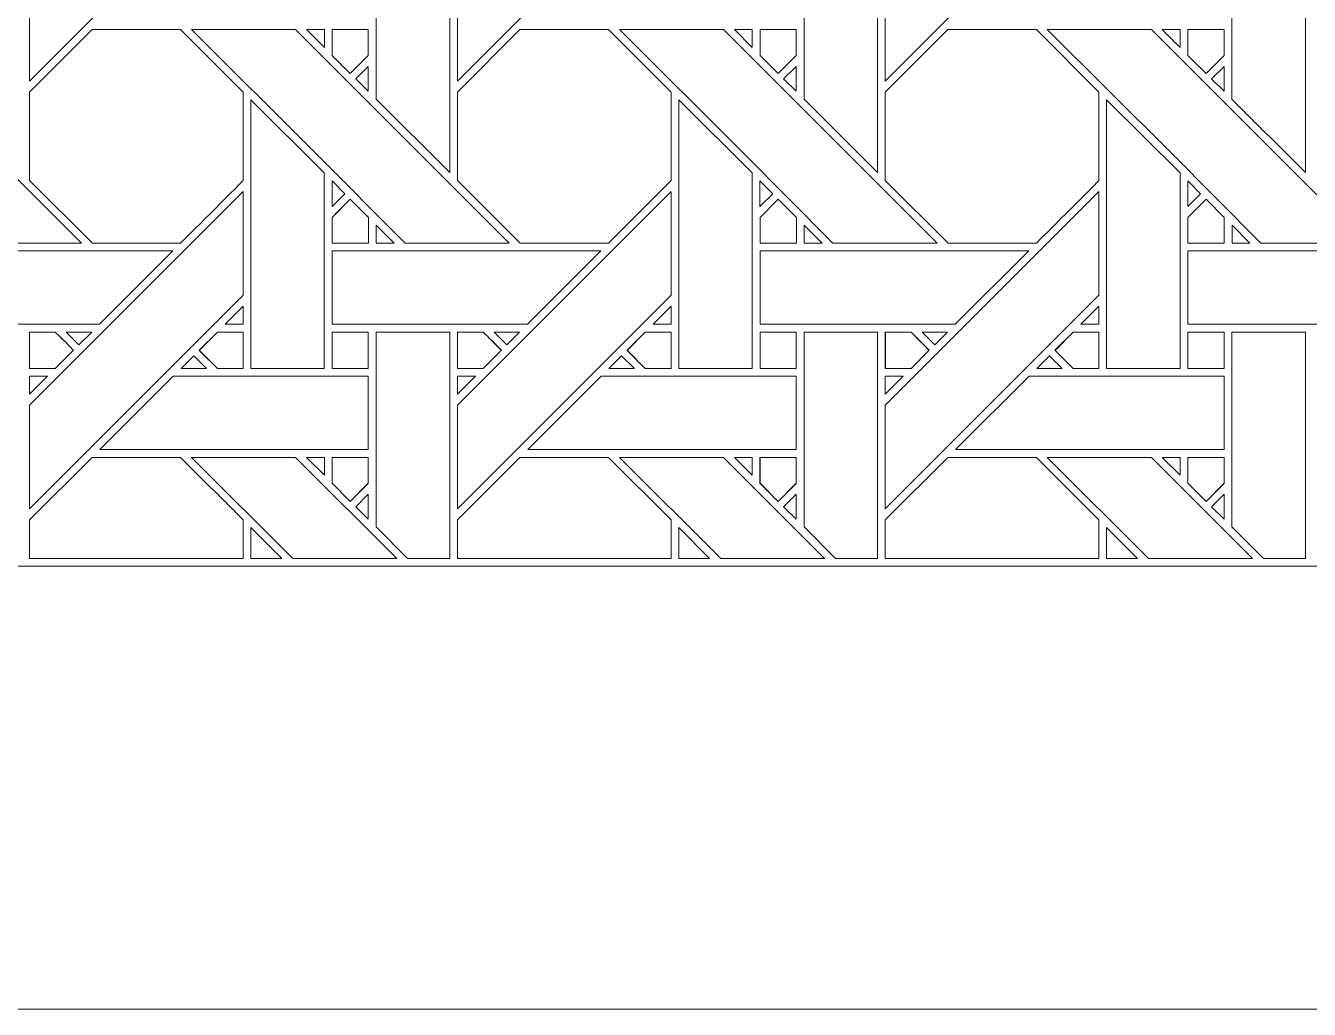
# Model space of a CAD drawing. Header units: inches. Extents: x 2.4 to 22.4, y -0.9 to 19.1.
# Drawn here: x 14.509 to 17.355, y -0.905 to 1.276 of the extents above; entities that cross this region are included whole.
import ezdxf

# ---------------------------------------------------------------- set-up
doc = ezdxf.new("R2010")
doc.units = ezdxf.units.IN
doc.header["$MEASUREMENT"] = 0
doc.layers.add('Design', color=7, linetype='Continuous', lineweight=0)

msp = doc.modelspace()

# ---------------------------------------------------------------- linework, layer by layer
at = {"layer": 'Design'}
for points, knots in [([(2.3829, 19.0948), (2.3829, 19.0948), (2.3829, -0.9052), (2.3829, -0.9052), (2.3829, -0.9052), (22.3829, -0.9052), (22.3829, -0.9052), (22.3829, -0.9052), (22.3829, 19.0948), (22.3829, 19.0948), (22.3829, 19.0948), (2.3829, 19.0948), (2.3829, 19.0948)], [0, 0, 0, 0, 1, 1, 1, 2, 2, 2, 3, 3, 3, 4, 4, 4, 4]), ([(3.3653, 18.1123), (3.3653, 18.1123), (3.3653, 0.0772), (3.3653, 0.0772), (3.3653, 0.0772), (21.4004, 0.0772), (21.4004, 0.0772), (21.4004, 0.0772), (21.4004, 18.1123), (21.4004, 18.1123), (21.4004, 18.1123), (3.3653, 18.1123), (3.3653, 18.1123)], [0, 0, 0, 0, 1, 1, 1, 2, 2, 2, 3, 3, 3, 4, 4, 4, 4]), ([(14.5179, 1.3833), (14.5179, 1.3833), (14.9915, 1.8569), (14.9915, 1.8569), (14.9915, 1.8569), (14.9915, 1.6268), (14.9915, 1.6268), (14.9915, 1.6268), (14.5179, 1.1532), (14.5179, 1.1532), (14.5179, 1.1532), (14.5179, 1.3833), (14.5179, 1.3833)], [0, 0, 0, 0, 1, 1, 1, 2, 2, 2, 3, 3, 3, 4, 4, 4, 4]), ([(15.4666, 1.3833), (15.4666, 1.3833), (15.9403, 1.8569), (15.9403, 1.8569), (15.9403, 1.8569), (15.9403, 1.6268), (15.9403, 1.6268), (15.9403, 1.6268), (15.4666, 1.1532), (15.4666, 1.1532), (15.4666, 1.1532), (15.4666, 1.3833), (15.4666, 1.3833)], [0, 0, 0, 0, 1, 1, 1, 2, 2, 2, 3, 3, 3, 4, 4, 4, 4]), ([(16.4153, 1.3833), (16.4153, 1.3833), (16.889, 1.8569), (16.889, 1.8569), (16.889, 1.8569), (16.889, 1.6268), (16.889, 1.6268), (16.889, 1.6268), (16.4153, 1.1532), (16.4153, 1.1532), (16.4153, 1.1532), (16.4153, 1.3833), (16.4153, 1.3833)], [0, 0, 0, 0, 1, 1, 1, 2, 2, 2, 3, 3, 3, 4, 4, 4, 4]), ([(15.4494, 1.5454), (15.4494, 1.5454), (15.4494, 0.9503), (15.4494, 0.9503), (15.4494, 0.9503), (15.2865, 1.1132), (15.2865, 1.1132), (15.2865, 1.1132), (15.2865, 1.5454), (15.2865, 1.5454), (15.2865, 1.5454), (15.4494, 1.5454), (15.4494, 1.5454)], [0, 0, 0, 0, 1, 1, 1, 2, 2, 2, 3, 3, 3, 4, 4, 4, 4]), ([(16.3982, 1.5454), (16.3982, 1.5454), (16.3982, 0.9503), (16.3982, 0.9503), (16.3982, 0.9503), (16.2352, 1.1132), (16.2352, 1.1132), (16.2352, 1.1132), (16.2352, 1.5454), (16.2352, 1.5454), (16.2352, 1.5454), (16.3982, 1.5454), (16.3982, 1.5454)], [0, 0, 0, 0, 1, 1, 1, 2, 2, 2, 3, 3, 3, 4, 4, 4, 4]), ([(17.3469, 1.5454), (17.3469, 1.5454), (17.3469, 0.9503), (17.3469, 0.9503), (17.3469, 0.9503), (17.184, 1.1132), (17.184, 1.1132), (17.184, 1.1132), (17.184, 1.5454), (17.184, 1.5454), (17.184, 1.5454), (17.3469, 1.5454), (17.3469, 1.5454)], [0, 0, 0, 0, 1, 1, 1, 2, 2, 2, 3, 3, 3, 4, 4, 4, 4]), ([(14.2027, 0.9938), (14.2027, 0.9938), (13.9283, 1.2675), (13.9283, 1.2675), (13.9283, 1.2675), (14.1592, 1.2675), (14.1592, 1.2675), (14.1592, 1.2675), (14.6329, 0.7939), (14.6329, 0.7939), (14.6329, 0.7939), (14.4018, 0.7939), (14.4018, 0.7939), (14.4018, 0.7939), (14.2027, 0.9938), (14.2027, 0.9938)], [0, 0, 0, 0, 1, 1, 1, 2, 2, 2, 3, 3, 3, 4, 4, 4, 5, 5, 5, 5]), ([(14.5179, 0.9331), (14.5179, 0.9331), (14.5179, 1.1287), (14.5179, 1.1287), (14.5179, 1.1287), (14.6566, 1.2674), (14.6566, 1.2674), (14.6566, 1.2674), (14.8528, 1.2674), (14.8528, 1.2674), (14.8528, 1.2674), (14.9915, 1.1287), (14.9915, 1.1287), (14.9915, 1.1287), (14.9915, 0.9325), (14.9915, 0.9325), (14.9737, 0.9146), (14.8618, 0.8028), (14.8528, 0.7938), (14.8528, 0.7938), (14.6571, 0.7938), (14.6571, 0.7938), (14.6571, 0.7938), (14.5179, 0.9331), (14.5179, 0.9331)], [0, 0, 0, 0, 1, 1, 1, 2, 2, 2, 3, 3, 3, 4, 4, 4, 5, 5, 5, 6, 6, 6, 7, 7, 7, 8, 8, 8, 8]), ([(14.5179, 0.9331), (14.5179, 0.9331), (14.5179, 1.1287), (14.5179, 1.1287), (14.5179, 1.1287), (14.6566, 1.2674), (14.6566, 1.2674), (14.6566, 1.2674), (14.8528, 1.2674), (14.8528, 1.2674), (14.8528, 1.2674), (14.9915, 1.1287), (14.9915, 1.1287), (14.9915, 1.1287), (14.9915, 0.9325), (14.9915, 0.9325), (14.9737, 0.9145), (14.8617, 0.8028), (14.8528, 0.7938), (14.8528, 0.7938), (14.6571, 0.7938), (14.6571, 0.7938), (14.6571, 0.7938), (14.5179, 0.9331), (14.5179, 0.9331)], [0, 0, 0, 0, 1, 1, 1, 2, 2, 2, 3, 3, 3, 4, 4, 4, 5, 5, 5, 6, 6, 6, 7, 7, 7, 8, 8, 8, 8]), ([(15.1514, 0.9938), (15.1514, 0.9938), (14.877, 1.2675), (14.877, 1.2675), (14.877, 1.2675), (15.1079, 1.2675), (15.1079, 1.2675), (15.1079, 1.2675), (15.5816, 0.7939), (15.5816, 0.7939), (15.5816, 0.7939), (15.3506, 0.7939), (15.3506, 0.7939), (15.3506, 0.7939), (15.1514, 0.9938), (15.1514, 0.9938)], [0, 0, 0, 0, 1, 1, 1, 2, 2, 2, 3, 3, 3, 4, 4, 4, 5, 5, 5, 5]), ([(15.1715, 1.2675), (15.1715, 1.2675), (15.1715, 1.2277), (15.1715, 1.2277), (15.1715, 1.2277), (15.1321, 1.2675), (15.1321, 1.2675), (15.1321, 1.2675), (15.1715, 1.2675), (15.1715, 1.2675)], [0, 0, 0, 0, 1, 1, 1, 2, 2, 2, 3, 3, 3, 3]), ([(15.269, 1.2675), (15.269, 1.2675), (15.269, 1.2099), (15.269, 1.2099), (15.269, 1.2099), (15.2291, 1.1699), (15.2291, 1.1699), (15.2291, 1.1699), (15.1887, 1.2102), (15.1887, 1.2102), (15.1887, 1.2102), (15.1887, 1.2675), (15.1887, 1.2675), (15.1887, 1.2675), (15.269, 1.2675), (15.269, 1.2675)], [0, 0, 0, 0, 1, 1, 1, 2, 2, 2, 3, 3, 3, 4, 4, 4, 5, 5, 5, 5]), ([(15.2291, 1.1699), (15.2291, 1.1699), (15.1887, 1.2102), (15.1887, 1.2102), (15.1887, 1.2102), (15.1887, 1.2675), (15.1887, 1.2675), (15.1887, 1.2675), (15.269, 1.2675), (15.269, 1.2675), (15.269, 1.2675), (15.269, 1.2099), (15.269, 1.2099), (15.269, 1.2099), (15.2291, 1.1699), (15.2291, 1.1699)], [0, 0, 0, 0, 1, 1, 1, 2, 2, 2, 3, 3, 3, 4, 4, 4, 5, 5, 5, 5]), ([(15.4666, 0.9331), (15.4666, 0.9331), (15.4666, 1.1287), (15.4666, 1.1287), (15.4666, 1.1287), (15.6053, 1.2674), (15.6053, 1.2674), (15.6053, 1.2674), (15.8015, 1.2674), (15.8015, 1.2674), (15.8015, 1.2674), (15.9403, 1.1287), (15.9403, 1.1287), (15.9403, 1.1287), (15.9403, 0.9325), (15.9403, 0.9325), (15.9225, 0.9146), (15.8105, 0.8028), (15.8016, 0.7938), (15.8016, 0.7938), (15.6058, 0.7938), (15.6058, 0.7938), (15.6058, 0.7938), (15.4666, 0.9331), (15.4666, 0.9331)], [0, 0, 0, 0, 1, 1, 1, 2, 2, 2, 3, 3, 3, 4, 4, 4, 5, 5, 5, 6, 6, 6, 7, 7, 7, 8, 8, 8, 8]), ([(15.4666, 0.9331), (15.4666, 0.9331), (15.4666, 1.1287), (15.4666, 1.1287), (15.4666, 1.1287), (15.6053, 1.2674), (15.6053, 1.2674), (15.6053, 1.2674), (15.8015, 1.2674), (15.8015, 1.2674), (15.8015, 1.2674), (15.9403, 1.1287), (15.9403, 1.1287), (15.9403, 1.1287), (15.9403, 0.9325), (15.9403, 0.9325), (15.9221, 0.9142), (15.8102, 0.8025), (15.8016, 0.7938), (15.8016, 0.7938), (15.6058, 0.7938), (15.6058, 0.7938), (15.6058, 0.7938), (15.4666, 0.9331), (15.4666, 0.9331)], [0, 0, 0, 0, 1, 1, 1, 2, 2, 2, 3, 3, 3, 4, 4, 4, 5, 5, 5, 6, 6, 6, 7, 7, 7, 8, 8, 8, 8]), ([(16.1001, 0.9938), (16.1001, 0.9938), (15.8258, 1.2675), (15.8258, 1.2675), (15.8258, 1.2675), (16.0567, 1.2675), (16.0567, 1.2675), (16.0567, 1.2675), (16.5303, 0.7939), (16.5303, 0.7939), (16.5303, 0.7939), (16.2993, 0.7939), (16.2993, 0.7939), (16.2993, 0.7939), (16.1001, 0.9938), (16.1001, 0.9938)], [0, 0, 0, 0, 1, 1, 1, 2, 2, 2, 3, 3, 3, 4, 4, 4, 5, 5, 5, 5]), ([(16.1202, 1.2675), (16.1202, 1.2675), (16.1202, 1.2277), (16.1202, 1.2277), (16.1202, 1.2277), (16.0808, 1.2675), (16.0808, 1.2675), (16.0808, 1.2675), (16.1202, 1.2675), (16.1202, 1.2675)], [0, 0, 0, 0, 1, 1, 1, 2, 2, 2, 3, 3, 3, 3]), ([(16.2177, 1.2675), (16.2177, 1.2675), (16.2177, 1.2099), (16.2177, 1.2099), (16.2177, 1.2099), (16.1778, 1.1699), (16.1778, 1.1699), (16.1778, 1.1699), (16.1375, 1.2102), (16.1375, 1.2102), (16.1375, 1.2102), (16.1375, 1.2675), (16.1375, 1.2675), (16.1375, 1.2675), (16.2177, 1.2675), (16.2177, 1.2675)], [0, 0, 0, 0, 1, 1, 1, 2, 2, 2, 3, 3, 3, 4, 4, 4, 5, 5, 5, 5]), ([(16.1778, 1.1699), (16.1778, 1.1699), (16.1375, 1.2102), (16.1375, 1.2102), (16.1375, 1.2102), (16.1375, 1.2675), (16.1375, 1.2675), (16.1375, 1.2675), (16.2177, 1.2675), (16.2177, 1.2675), (16.2177, 1.2675), (16.2177, 1.2099), (16.2177, 1.2099), (16.2177, 1.2099), (16.1778, 1.1699), (16.1778, 1.1699)], [0, 0, 0, 0, 1, 1, 1, 2, 2, 2, 3, 3, 3, 4, 4, 4, 5, 5, 5, 5]), ([(16.4153, 0.9331), (16.4153, 0.9331), (16.4153, 1.1287), (16.4153, 1.1287), (16.4153, 1.1287), (16.554, 1.2674), (16.554, 1.2674), (16.554, 1.2674), (16.7502, 1.2674), (16.7502, 1.2674), (16.7502, 1.2674), (16.889, 1.1288), (16.889, 1.1288), (16.889, 1.1288), (16.889, 0.9325), (16.889, 0.9325), (16.8712, 0.9146), (16.7593, 0.8028), (16.7503, 0.7938), (16.7503, 0.7938), (16.5546, 0.7938), (16.5546, 0.7938), (16.5546, 0.7938), (16.4153, 0.9331), (16.4153, 0.9331)], [0, 0, 0, 0, 1, 1, 1, 2, 2, 2, 3, 3, 3, 4, 4, 4, 5, 5, 5, 6, 6, 6, 7, 7, 7, 8, 8, 8, 8]), ([(16.4153, 0.9331), (16.4153, 0.9331), (16.4153, 1.1287), (16.4153, 1.1287), (16.4153, 1.1287), (16.554, 1.2674), (16.554, 1.2674), (16.554, 1.2674), (16.7502, 1.2674), (16.7502, 1.2674), (16.7502, 1.2674), (16.889, 1.1288), (16.889, 1.1288), (16.889, 1.1288), (16.889, 0.9325), (16.889, 0.9325), (16.8711, 0.9145), (16.7592, 0.8028), (16.7503, 0.7938), (16.7503, 0.7938), (16.5546, 0.7938), (16.5546, 0.7938), (16.5546, 0.7938), (16.4153, 0.9331), (16.4153, 0.9331)], [0, 0, 0, 0, 1, 1, 1, 2, 2, 2, 3, 3, 3, 4, 4, 4, 5, 5, 5, 6, 6, 6, 7, 7, 7, 8, 8, 8, 8]), ([(17.0489, 0.9938), (17.0489, 0.9938), (16.7745, 1.2675), (16.7745, 1.2675), (16.7745, 1.2675), (17.0054, 1.2675), (17.0054, 1.2675), (17.0054, 1.2675), (17.479, 0.7939), (17.479, 0.7939), (17.479, 0.7939), (17.248, 0.7939), (17.248, 0.7939), (17.248, 0.7939), (17.0489, 0.9938), (17.0489, 0.9938)], [0, 0, 0, 0, 1, 1, 1, 2, 2, 2, 3, 3, 3, 4, 4, 4, 5, 5, 5, 5]), ([(17.069, 1.2675), (17.069, 1.2675), (17.069, 1.2277), (17.069, 1.2277), (17.069, 1.2277), (17.0295, 1.2675), (17.0295, 1.2675), (17.0295, 1.2675), (17.069, 1.2675), (17.069, 1.2675)], [0, 0, 0, 0, 1, 1, 1, 2, 2, 2, 3, 3, 3, 3]), ([(17.1665, 1.2675), (17.1665, 1.2675), (17.1665, 1.2099), (17.1665, 1.2099), (17.1665, 1.2099), (17.1265, 1.1699), (17.1265, 1.1699), (17.1265, 1.1699), (17.0862, 1.2102), (17.0862, 1.2102), (17.0862, 1.2102), (17.0862, 1.2675), (17.0862, 1.2675), (17.0862, 1.2675), (17.1665, 1.2675), (17.1665, 1.2675)], [0, 0, 0, 0, 1, 1, 1, 2, 2, 2, 3, 3, 3, 4, 4, 4, 5, 5, 5, 5]), ([(17.1265, 1.1699), (17.1265, 1.1699), (17.0862, 1.2102), (17.0862, 1.2102), (17.0862, 1.2102), (17.0862, 1.2675), (17.0862, 1.2675), (17.0862, 1.2675), (17.1665, 1.2675), (17.1665, 1.2675), (17.1665, 1.2675), (17.1665, 1.2099), (17.1665, 1.2099), (17.1665, 1.2099), (17.1265, 1.1699), (17.1265, 1.1699)], [0, 0, 0, 0, 1, 1, 1, 2, 2, 2, 3, 3, 3, 4, 4, 4, 5, 5, 5, 5]), ([(15.269, 1.1857), (15.269, 1.1857), (15.269, 1.1305), (15.269, 1.1305), (15.269, 1.1305), (15.2412, 1.1579), (15.2412, 1.1579), (15.2412, 1.1579), (15.269, 1.1857), (15.269, 1.1857)], [0, 0, 0, 0, 1, 1, 1, 2, 2, 2, 3, 3, 3, 3]), ([(16.2177, 1.1857), (16.2177, 1.1857), (16.2177, 1.1305), (16.2177, 1.1305), (16.2177, 1.1305), (16.1899, 1.1579), (16.1899, 1.1579), (16.1899, 1.1579), (16.2177, 1.1857), (16.2177, 1.1857)], [0, 0, 0, 0, 1, 1, 1, 2, 2, 2, 3, 3, 3, 3]), ([(17.1664, 1.1857), (17.1664, 1.1857), (17.1664, 1.1305), (17.1664, 1.1305), (17.1664, 1.1305), (17.1387, 1.1579), (17.1387, 1.1579), (17.1387, 1.1579), (17.1664, 1.1857), (17.1664, 1.1857)], [0, 0, 0, 0, 1, 1, 1, 2, 2, 2, 3, 3, 3, 3]), ([(15.1714, 0.5159), (15.1714, 0.5159), (15.0087, 0.5159), (15.0087, 0.5159), (15.0087, 0.5159), (15.0087, 1.1117), (15.0087, 1.1117), (15.0087, 1.1117), (15.1714, 0.9495), (15.1714, 0.9495), (15.1714, 0.9495), (15.1714, 0.5159), (15.1714, 0.5159)], [0, 0, 0, 0, 1, 1, 1, 2, 2, 2, 3, 3, 3, 4, 4, 4, 4]), ([(16.1201, 0.5159), (16.1201, 0.5159), (15.9574, 0.5159), (15.9574, 0.5159), (15.9574, 0.5159), (15.9574, 1.1117), (15.9574, 1.1117), (15.9574, 1.1117), (16.1201, 0.9495), (16.1201, 0.9495), (16.1201, 0.9495), (16.1201, 0.5159), (16.1201, 0.5159)], [0, 0, 0, 0, 1, 1, 1, 2, 2, 2, 3, 3, 3, 4, 4, 4, 4]), ([(17.0689, 0.5159), (17.0689, 0.5159), (16.9061, 0.5159), (16.9061, 0.5159), (16.9061, 0.5159), (16.9061, 1.1117), (16.9061, 1.1117), (16.9061, 1.1117), (17.0689, 0.9495), (17.0689, 0.9495), (17.0689, 0.9495), (17.0689, 0.5159), (17.0689, 0.5159)], [0, 0, 0, 0, 1, 1, 1, 2, 2, 2, 3, 3, 3, 4, 4, 4, 4]), ([(15.1887, 0.8753), (15.1887, 0.8753), (15.1887, 0.9321), (15.1887, 0.9321), (15.1887, 0.9321), (15.2169, 0.9035), (15.2169, 0.9035), (15.2169, 0.9035), (15.1887, 0.8753), (15.1887, 0.8753)], [0, 0, 0, 0, 1, 1, 1, 2, 2, 2, 3, 3, 3, 3]), ([(16.1374, 0.8753), (16.1374, 0.8753), (16.1374, 0.9321), (16.1374, 0.9321), (16.1374, 0.9321), (16.1656, 0.9035), (16.1656, 0.9035), (16.1656, 0.9035), (16.1374, 0.8753), (16.1374, 0.8753)], [0, 0, 0, 0, 1, 1, 1, 2, 2, 2, 3, 3, 3, 3]), ([(17.0862, 0.8753), (17.0862, 0.8753), (17.0862, 0.9321), (17.0862, 0.9321), (17.0862, 0.9321), (17.1144, 0.9035), (17.1144, 0.9035), (17.1144, 0.9035), (17.0862, 0.8753), (17.0862, 0.8753)], [0, 0, 0, 0, 1, 1, 1, 2, 2, 2, 3, 3, 3, 3]), ([(14.5179, 0.4345), (14.5179, 0.4345), (14.9915, 0.9081), (14.9915, 0.9081), (14.9915, 0.9081), (14.9915, 0.6781), (14.9915, 0.6781), (14.9915, 0.6781), (14.5179, 0.2044), (14.5179, 0.2044), (14.5179, 0.2044), (14.5179, 0.4345), (14.5179, 0.4345)], [0, 0, 0, 0, 1, 1, 1, 2, 2, 2, 3, 3, 3, 4, 4, 4, 4]), ([(15.1887, 0.7936), (15.1887, 0.7936), (15.1887, 0.8509), (15.1887, 0.8509), (15.1887, 0.8509), (15.2291, 0.8912), (15.2291, 0.8912), (15.2291, 0.8912), (15.2694, 0.8509), (15.2694, 0.8509), (15.2694, 0.8509), (15.2694, 0.7936), (15.2694, 0.7936), (15.2694, 0.7936), (15.1887, 0.7936), (15.1887, 0.7936)], [0, 0, 0, 0, 1, 1, 1, 2, 2, 2, 3, 3, 3, 4, 4, 4, 5, 5, 5, 5]), ([(15.2023, 0.8645), (15.2023, 0.8645), (15.2291, 0.8912), (15.2291, 0.8912), (15.2291, 0.8912), (15.2694, 0.8509), (15.2694, 0.8509), (15.2694, 0.8509), (15.2694, 0.7936), (15.2694, 0.7936), (15.2694, 0.7936), (15.1887, 0.7936), (15.1887, 0.7936), (15.1887, 0.7936), (15.1887, 0.8509), (15.1887, 0.8509), (15.1887, 0.8509), (15.2023, 0.8645), (15.2023, 0.8645)], [0, 0, 0, 0, 1, 1, 1, 2, 2, 2, 3, 3, 3, 4, 4, 4, 5, 5, 5, 6, 6, 6, 6]), ([(15.4666, 0.4345), (15.4666, 0.4345), (15.9403, 0.9081), (15.9403, 0.9081), (15.9403, 0.9081), (15.9403, 0.6781), (15.9403, 0.6781), (15.9403, 0.6781), (15.4666, 0.2044), (15.4666, 0.2044), (15.4666, 0.2044), (15.4666, 0.4345), (15.4666, 0.4345)], [0, 0, 0, 0, 1, 1, 1, 2, 2, 2, 3, 3, 3, 4, 4, 4, 4]), ([(16.1375, 0.7937), (16.1375, 0.7937), (16.1375, 0.8509), (16.1375, 0.8509), (16.1375, 0.8509), (16.1778, 0.8912), (16.1778, 0.8912), (16.1778, 0.8912), (16.2181, 0.8509), (16.2181, 0.8509), (16.2181, 0.8509), (16.2181, 0.7937), (16.2181, 0.7937), (16.2181, 0.7937), (16.1375, 0.7937), (16.1375, 0.7937)], [0, 0, 0, 0, 1, 1, 1, 2, 2, 2, 3, 3, 3, 4, 4, 4, 5, 5, 5, 5]), ([(16.1375, 0.8509), (16.1375, 0.8509), (16.1778, 0.8912), (16.1778, 0.8912), (16.1778, 0.8912), (16.2181, 0.8509), (16.2181, 0.8509), (16.2181, 0.8509), (16.2181, 0.7937), (16.2181, 0.7937), (16.2181, 0.7937), (16.1375, 0.7937), (16.1375, 0.7937), (16.1375, 0.7937), (16.1375, 0.8509), (16.1375, 0.8509)], [0, 0, 0, 0, 1, 1, 1, 2, 2, 2, 3, 3, 3, 4, 4, 4, 5, 5, 5, 5]), ([(16.4153, 0.4345), (16.4153, 0.4345), (16.889, 0.9081), (16.889, 0.9081), (16.889, 0.9081), (16.889, 0.6781), (16.889, 0.6781), (16.889, 0.6781), (16.4153, 0.2044), (16.4153, 0.2044), (16.4153, 0.2044), (16.4153, 0.4345), (16.4153, 0.4345)], [0, 0, 0, 0, 1, 1, 1, 2, 2, 2, 3, 3, 3, 4, 4, 4, 4]), ([(17.0862, 0.7936), (17.0862, 0.7936), (17.0862, 0.8509), (17.0862, 0.8509), (17.0862, 0.8509), (17.1265, 0.8912), (17.1265, 0.8912), (17.1265, 0.8912), (17.1669, 0.8509), (17.1669, 0.8509), (17.1669, 0.8509), (17.1669, 0.7936), (17.1669, 0.7936), (17.1669, 0.7936), (17.0862, 0.7936), (17.0862, 0.7936)], [0, 0, 0, 0, 1, 1, 1, 2, 2, 2, 3, 3, 3, 4, 4, 4, 5, 5, 5, 5]), ([(17.1265, 0.8912), (17.1265, 0.8912), (17.1669, 0.8509), (17.1669, 0.8509), (17.1669, 0.8509), (17.1669, 0.7936), (17.1669, 0.7936), (17.1669, 0.7936), (17.0862, 0.7936), (17.0862, 0.7936), (17.0862, 0.7936), (17.0862, 0.8509), (17.0862, 0.8509), (17.0862, 0.8509), (17.1265, 0.8912), (17.1265, 0.8912)], [0, 0, 0, 0, 1, 1, 1, 2, 2, 2, 3, 3, 3, 4, 4, 4, 5, 5, 5, 5]), ([(15.3264, 0.7939), (15.3264, 0.7939), (15.2866, 0.7939), (15.2866, 0.7939), (15.2866, 0.7939), (15.2866, 0.8336), (15.2866, 0.8336), (15.2866, 0.8336), (15.3264, 0.7939), (15.3264, 0.7939)], [0, 0, 0, 0, 1, 1, 1, 2, 2, 2, 3, 3, 3, 3]), ([(16.2751, 0.7939), (16.2751, 0.7939), (16.2354, 0.7939), (16.2354, 0.7939), (16.2354, 0.7939), (16.2354, 0.8336), (16.2354, 0.8336), (16.2354, 0.8336), (16.2751, 0.7939), (16.2751, 0.7939)], [0, 0, 0, 0, 1, 1, 1, 2, 2, 2, 3, 3, 3, 3]), ([(17.2238, 0.7939), (17.2238, 0.7939), (17.1841, 0.7939), (17.1841, 0.7939), (17.1841, 0.7939), (17.1841, 0.8336), (17.1841, 0.8336), (17.1841, 0.8336), (17.2238, 0.7939), (17.2238, 0.7939)], [0, 0, 0, 0, 1, 1, 1, 2, 2, 2, 3, 3, 3, 3]), ([(14.24, 0.6139), (14.24, 0.6139), (14.24, 0.7766), (14.24, 0.7766), (14.24, 0.7766), (14.8357, 0.7766), (14.8357, 0.7766), (14.8357, 0.7766), (14.673, 0.6139), (14.673, 0.6139), (14.673, 0.6139), (14.24, 0.6139), (14.24, 0.6139)], [0, 0, 0, 0, 1, 1, 1, 2, 2, 2, 3, 3, 3, 4, 4, 4, 4]), ([(15.1887, 0.6139), (15.1887, 0.6139), (15.1887, 0.7766), (15.1887, 0.7766), (15.1887, 0.7766), (15.7844, 0.7766), (15.7844, 0.7766), (15.7844, 0.7766), (15.6217, 0.6139), (15.6217, 0.6139), (15.6217, 0.6139), (15.1887, 0.6139), (15.1887, 0.6139)], [0, 0, 0, 0, 1, 1, 1, 2, 2, 2, 3, 3, 3, 4, 4, 4, 4]), ([(16.1375, 0.6139), (16.1375, 0.6139), (16.1375, 0.7766), (16.1375, 0.7766), (16.1375, 0.7766), (16.7332, 0.7766), (16.7332, 0.7766), (16.7332, 0.7766), (16.5704, 0.6139), (16.5704, 0.6139), (16.5704, 0.6139), (16.1375, 0.6139), (16.1375, 0.6139)], [0, 0, 0, 0, 1, 1, 1, 2, 2, 2, 3, 3, 3, 4, 4, 4, 4]), ([(17.0862, 0.6139), (17.0862, 0.6139), (17.0862, 0.7766), (17.0862, 0.7766), (17.0862, 0.7766), (17.6819, 0.7766), (17.6819, 0.7766), (17.6819, 0.7766), (17.5191, 0.6139), (17.5191, 0.6139), (17.5191, 0.6139), (17.0862, 0.6139), (17.0862, 0.6139)], [0, 0, 0, 0, 1, 1, 1, 2, 2, 2, 3, 3, 3, 4, 4, 4, 4]), ([(14.9517, 0.6139), (14.9517, 0.6139), (14.9915, 0.6537), (14.9915, 0.6537), (14.9915, 0.6537), (14.9915, 0.6139), (14.9915, 0.6139), (14.9915, 0.6139), (14.9517, 0.6139), (14.9517, 0.6139)], [0, 0, 0, 0, 1, 1, 1, 2, 2, 2, 3, 3, 3, 3]), ([(15.9005, 0.6139), (15.9005, 0.6139), (15.9403, 0.6537), (15.9403, 0.6537), (15.9403, 0.6537), (15.9403, 0.6139), (15.9403, 0.6139), (15.9403, 0.6139), (15.9005, 0.6139), (15.9005, 0.6139)], [0, 0, 0, 0, 1, 1, 1, 2, 2, 2, 3, 3, 3, 3]), ([(16.8492, 0.6139), (16.8492, 0.6139), (16.889, 0.6537), (16.889, 0.6537), (16.889, 0.6537), (16.889, 0.6139), (16.889, 0.6139), (16.889, 0.6139), (16.8492, 0.6139), (16.8492, 0.6139)], [0, 0, 0, 0, 1, 1, 1, 2, 2, 2, 3, 3, 3, 3]), ([(14.5179, 0.5158), (14.5179, 0.5158), (14.5179, 0.5966), (14.5179, 0.5966), (14.5179, 0.5966), (14.5749, 0.5966), (14.5749, 0.5966), (14.58, 0.5915), (14.6108, 0.5607), (14.6153, 0.5562), (14.6153, 0.5562), (14.5748, 0.5158), (14.5748, 0.5158), (14.5748, 0.5158), (14.5179, 0.5158), (14.5179, 0.5158)], [0, 0, 0, 0, 1, 1, 1, 2, 2, 2, 3, 3, 3, 4, 4, 4, 5, 5, 5, 5]), ([(14.6153, 0.5562), (14.6153, 0.5562), (14.5748, 0.5158), (14.5748, 0.5158), (14.5748, 0.5158), (14.5179, 0.5158), (14.5179, 0.5158), (14.5179, 0.5158), (14.5179, 0.5965), (14.5179, 0.5965), (14.5179, 0.5965), (14.5749, 0.5965), (14.5749, 0.5965), (14.5801, 0.5914), (14.6108, 0.5606), (14.6153, 0.5562)], [0, 0, 0, 0, 1, 1, 1, 2, 2, 2, 3, 3, 3, 4, 4, 4, 5, 5, 5, 5]), ([(14.5993, 0.5966), (14.5993, 0.5966), (14.6558, 0.5966), (14.6558, 0.5966), (14.6558, 0.5966), (14.6275, 0.5685), (14.6275, 0.5685), (14.6275, 0.5685), (14.5993, 0.5966), (14.5993, 0.5966)], [0, 0, 0, 0, 1, 1, 1, 2, 2, 2, 3, 3, 3, 3]), ([(14.8941, 0.5562), (14.8941, 0.5562), (14.9345, 0.5967), (14.9345, 0.5967), (14.9345, 0.5967), (14.9915, 0.5967), (14.9915, 0.5967), (14.9915, 0.5967), (14.9915, 0.5159), (14.9915, 0.5159), (14.9915, 0.5159), (14.9344, 0.5159), (14.9344, 0.5159), (14.9344, 0.5159), (14.8941, 0.5562), (14.8941, 0.5562)], [0, 0, 0, 0, 1, 1, 1, 2, 2, 2, 3, 3, 3, 4, 4, 4, 5, 5, 5, 5]), ([(14.9345, 0.5965), (14.9345, 0.5965), (14.9916, 0.5965), (14.9916, 0.5965), (14.9916, 0.5965), (14.9916, 0.5157), (14.9916, 0.5157), (14.9916, 0.5157), (14.9344, 0.5157), (14.9344, 0.5157), (14.9344, 0.5157), (14.8941, 0.5561), (14.8941, 0.5561), (14.8941, 0.5561), (14.9345, 0.5965), (14.9345, 0.5965)], [0, 0, 0, 0, 1, 1, 1, 2, 2, 2, 3, 3, 3, 4, 4, 4, 5, 5, 5, 5]), ([(15.1887, 0.5159), (15.1887, 0.5159), (15.1887, 0.5966), (15.1887, 0.5966), (15.1887, 0.5966), (15.269, 0.5966), (15.269, 0.5966), (15.269, 0.5966), (15.269, 0.5159), (15.269, 0.5159), (15.269, 0.5159), (15.1887, 0.5159), (15.1887, 0.5159)], [0, 0, 0, 0, 1, 1, 1, 2, 2, 2, 3, 3, 3, 4, 4, 4, 4]), ([(15.1888, 0.5157), (15.1888, 0.5157), (15.1888, 0.5965), (15.1888, 0.5965), (15.1888, 0.5965), (15.269, 0.5965), (15.269, 0.5965), (15.269, 0.5965), (15.269, 0.5157), (15.269, 0.5157), (15.269, 0.5157), (15.1888, 0.5157), (15.1888, 0.5157)], [0, 0, 0, 0, 1, 1, 1, 2, 2, 2, 3, 3, 3, 4, 4, 4, 4]), ([(15.3562, 0.0948), (15.3562, 0.0948), (15.2865, 0.1645), (15.2865, 0.1645), (15.2865, 0.1645), (15.2865, 0.5966), (15.2865, 0.5966), (15.2865, 0.5966), (15.4494, 0.5966), (15.4494, 0.5966), (15.4494, 0.5966), (15.4494, 0.0948), (15.4494, 0.0948), (15.4494, 0.0948), (15.3562, 0.0948), (15.3562, 0.0948)], [0, 0, 0, 0, 1, 1, 1, 2, 2, 2, 3, 3, 3, 4, 4, 4, 5, 5, 5, 5]), ([(15.4666, 0.5158), (15.4666, 0.5158), (15.4666, 0.5966), (15.4666, 0.5966), (15.4666, 0.5966), (15.5236, 0.5966), (15.5236, 0.5966), (15.529, 0.5913), (15.564, 0.5563), (15.564, 0.5563), (15.564, 0.5563), (15.5236, 0.5158), (15.5236, 0.5158), (15.5236, 0.5158), (15.4666, 0.5158), (15.4666, 0.5158)], [0, 0, 0, 0, 1, 1, 1, 2, 2, 2, 3, 3, 3, 4, 4, 4, 5, 5, 5, 5]), ([(15.564, 0.5562), (15.564, 0.5562), (15.5236, 0.5158), (15.5236, 0.5158), (15.5236, 0.5158), (15.4666, 0.5158), (15.4666, 0.5158), (15.4666, 0.5158), (15.4666, 0.5965), (15.4666, 0.5965), (15.4666, 0.5965), (15.5237, 0.5965), (15.5237, 0.5965), (15.5288, 0.5914), (15.5596, 0.5606), (15.564, 0.5562)], [0, 0, 0, 0, 1, 1, 1, 2, 2, 2, 3, 3, 3, 4, 4, 4, 5, 5, 5, 5]), ([(15.548, 0.5966), (15.548, 0.5966), (15.6045, 0.5966), (15.6045, 0.5966), (15.6045, 0.5966), (15.5762, 0.5685), (15.5762, 0.5685), (15.5762, 0.5685), (15.548, 0.5966), (15.548, 0.5966)], [0, 0, 0, 0, 1, 1, 1, 2, 2, 2, 3, 3, 3, 3]), ([(15.8428, 0.5562), (15.8428, 0.5562), (15.8832, 0.5967), (15.8832, 0.5967), (15.8832, 0.5967), (15.9403, 0.5967), (15.9403, 0.5967), (15.9403, 0.5967), (15.9403, 0.5159), (15.9403, 0.5159), (15.9403, 0.5159), (15.8831, 0.5159), (15.8831, 0.5159), (15.8831, 0.5159), (15.8428, 0.5562), (15.8428, 0.5562)], [0, 0, 0, 0, 1, 1, 1, 2, 2, 2, 3, 3, 3, 4, 4, 4, 5, 5, 5, 5]), ([(15.8832, 0.5965), (15.8832, 0.5965), (15.9403, 0.5965), (15.9403, 0.5965), (15.9403, 0.5965), (15.9403, 0.5157), (15.9403, 0.5157), (15.9403, 0.5157), (15.8832, 0.5157), (15.8832, 0.5157), (15.8832, 0.5157), (15.8428, 0.5561), (15.8428, 0.5561), (15.8428, 0.5561), (15.8832, 0.5965), (15.8832, 0.5965)], [0, 0, 0, 0, 1, 1, 1, 2, 2, 2, 3, 3, 3, 4, 4, 4, 5, 5, 5, 5]), ([(16.1375, 0.5159), (16.1375, 0.5159), (16.1375, 0.5966), (16.1375, 0.5966), (16.1375, 0.5966), (16.2177, 0.5966), (16.2177, 0.5966), (16.2177, 0.5966), (16.2177, 0.5159), (16.2177, 0.5159), (16.2177, 0.5159), (16.1375, 0.5159), (16.1375, 0.5159)], [0, 0, 0, 0, 1, 1, 1, 2, 2, 2, 3, 3, 3, 4, 4, 4, 4]), ([(16.1375, 0.5157), (16.1375, 0.5157), (16.1375, 0.5965), (16.1375, 0.5965), (16.1375, 0.5965), (16.2177, 0.5965), (16.2177, 0.5965), (16.2177, 0.5965), (16.2177, 0.5157), (16.2177, 0.5157), (16.2177, 0.5157), (16.1375, 0.5157), (16.1375, 0.5157)], [0, 0, 0, 0, 1, 1, 1, 2, 2, 2, 3, 3, 3, 4, 4, 4, 4]), ([(16.3049, 0.0948), (16.3049, 0.0948), (16.2352, 0.1645), (16.2352, 0.1645), (16.2352, 0.1645), (16.2352, 0.5966), (16.2352, 0.5966), (16.2352, 0.5966), (16.3982, 0.5966), (16.3982, 0.5966), (16.3982, 0.5966), (16.3982, 0.0948), (16.3982, 0.0948), (16.3982, 0.0948), (16.3049, 0.0948), (16.3049, 0.0948)], [0, 0, 0, 0, 1, 1, 1, 2, 2, 2, 3, 3, 3, 4, 4, 4, 5, 5, 5, 5]), ([(16.4153, 0.5159), (16.4153, 0.5159), (16.4153, 0.5966), (16.4153, 0.5966), (16.4153, 0.5966), (16.4724, 0.5966), (16.4724, 0.5966), (16.4777, 0.5914), (16.5085, 0.5604), (16.5127, 0.5562), (16.5127, 0.5562), (16.4723, 0.5159), (16.4723, 0.5159), (16.4723, 0.5159), (16.4153, 0.5159), (16.4153, 0.5159)], [0, 0, 0, 0, 1, 1, 1, 2, 2, 2, 3, 3, 3, 4, 4, 4, 5, 5, 5, 5]), ([(16.5127, 0.5562), (16.5127, 0.5562), (16.4723, 0.5157), (16.4723, 0.5157), (16.4723, 0.5157), (16.4154, 0.5157), (16.4154, 0.5157), (16.4154, 0.5157), (16.4154, 0.5965), (16.4154, 0.5965), (16.4154, 0.5965), (16.4724, 0.5965), (16.4724, 0.5965), (16.4776, 0.5914), (16.5083, 0.5606), (16.5127, 0.5562)], [0, 0, 0, 0, 1, 1, 1, 2, 2, 2, 3, 3, 3, 4, 4, 4, 5, 5, 5, 5]), ([(16.4967, 0.5966), (16.4967, 0.5966), (16.5532, 0.5966), (16.5532, 0.5966), (16.5532, 0.5966), (16.5249, 0.5685), (16.5249, 0.5685), (16.5249, 0.5685), (16.4967, 0.5966), (16.4967, 0.5966)], [0, 0, 0, 0, 1, 1, 1, 2, 2, 2, 3, 3, 3, 3]), ([(16.7915, 0.5562), (16.7915, 0.5562), (16.8319, 0.5967), (16.8319, 0.5967), (16.8319, 0.5967), (16.889, 0.5967), (16.889, 0.5967), (16.889, 0.5967), (16.889, 0.5159), (16.889, 0.5159), (16.889, 0.5159), (16.8319, 0.5159), (16.8319, 0.5159), (16.8319, 0.5159), (16.7915, 0.5562), (16.7915, 0.5562)], [0, 0, 0, 0, 1, 1, 1, 2, 2, 2, 3, 3, 3, 4, 4, 4, 5, 5, 5, 5]), ([(16.832, 0.5965), (16.832, 0.5965), (16.889, 0.5965), (16.889, 0.5965), (16.889, 0.5965), (16.889, 0.5157), (16.889, 0.5157), (16.889, 0.5157), (16.8319, 0.5157), (16.8319, 0.5157), (16.8319, 0.5157), (16.7916, 0.5561), (16.7916, 0.5561), (16.7916, 0.5561), (16.832, 0.5965), (16.832, 0.5965)], [0, 0, 0, 0, 1, 1, 1, 2, 2, 2, 3, 3, 3, 4, 4, 4, 5, 5, 5, 5]), ([(17.0862, 0.5159), (17.0862, 0.5159), (17.0862, 0.5966), (17.0862, 0.5966), (17.0862, 0.5966), (17.1664, 0.5966), (17.1664, 0.5966), (17.1664, 0.5966), (17.1664, 0.5159), (17.1664, 0.5159), (17.1664, 0.5159), (17.0862, 0.5159), (17.0862, 0.5159)], [0, 0, 0, 0, 1, 1, 1, 2, 2, 2, 3, 3, 3, 4, 4, 4, 4]), ([(17.0862, 0.5157), (17.0862, 0.5157), (17.0862, 0.5965), (17.0862, 0.5965), (17.0862, 0.5965), (17.1665, 0.5965), (17.1665, 0.5965), (17.1665, 0.5965), (17.1665, 0.5157), (17.1665, 0.5157), (17.1665, 0.5157), (17.0862, 0.5157), (17.0862, 0.5157)], [0, 0, 0, 0, 1, 1, 1, 2, 2, 2, 3, 3, 3, 4, 4, 4, 4]), ([(17.2537, 0.0948), (17.2537, 0.0948), (17.184, 0.1645), (17.184, 0.1645), (17.184, 0.1645), (17.184, 0.5966), (17.184, 0.5966), (17.184, 0.5966), (17.3469, 0.5966), (17.3469, 0.5966), (17.3469, 0.5966), (17.3469, 0.0948), (17.3469, 0.0948), (17.3469, 0.0948), (17.2537, 0.0948), (17.2537, 0.0948)], [0, 0, 0, 0, 1, 1, 1, 2, 2, 2, 3, 3, 3, 4, 4, 4, 5, 5, 5, 5]), ([(14.9102, 0.5159), (14.9102, 0.5159), (14.8537, 0.5159), (14.8537, 0.5159), (14.8537, 0.5159), (14.8819, 0.5441), (14.8819, 0.5441), (14.8819, 0.5441), (14.9102, 0.5159), (14.9102, 0.5159)], [0, 0, 0, 0, 1, 1, 1, 2, 2, 2, 3, 3, 3, 3]), ([(15.8589, 0.5159), (15.8589, 0.5159), (15.8024, 0.5159), (15.8024, 0.5159), (15.8024, 0.5159), (15.8307, 0.5441), (15.8307, 0.5441), (15.8307, 0.5441), (15.8589, 0.5159), (15.8589, 0.5159)], [0, 0, 0, 0, 1, 1, 1, 2, 2, 2, 3, 3, 3, 3]), ([(16.8076, 0.5159), (16.8076, 0.5159), (16.7511, 0.5159), (16.7511, 0.5159), (16.7511, 0.5159), (16.7794, 0.5441), (16.7794, 0.5441), (16.7794, 0.5441), (16.8076, 0.5159), (16.8076, 0.5159)], [0, 0, 0, 0, 1, 1, 1, 2, 2, 2, 3, 3, 3, 3]), ([(14.5577, 0.4987), (14.5577, 0.4987), (14.5179, 0.4589), (14.5179, 0.4589), (14.5179, 0.4589), (14.5179, 0.4987), (14.5179, 0.4987), (14.5179, 0.4987), (14.5577, 0.4987), (14.5577, 0.4987)], [0, 0, 0, 0, 1, 1, 1, 2, 2, 2, 3, 3, 3, 3]), ([(14.6737, 0.3359), (14.6737, 0.3359), (14.8365, 0.4987), (14.8365, 0.4987), (14.8365, 0.4987), (15.269, 0.4987), (15.269, 0.4987), (15.269, 0.4987), (15.269, 0.3359), (15.269, 0.3359), (15.269, 0.3359), (14.6737, 0.3359), (14.6737, 0.3359)], [0, 0, 0, 0, 1, 1, 1, 2, 2, 2, 3, 3, 3, 4, 4, 4, 4]), ([(15.5064, 0.4987), (15.5064, 0.4987), (15.4666, 0.4589), (15.4666, 0.4589), (15.4666, 0.4589), (15.4666, 0.4987), (15.4666, 0.4987), (15.4666, 0.4987), (15.5064, 0.4987), (15.5064, 0.4987)], [0, 0, 0, 0, 1, 1, 1, 2, 2, 2, 3, 3, 3, 3]), ([(15.6224, 0.3359), (15.6224, 0.3359), (15.7853, 0.4987), (15.7853, 0.4987), (15.7853, 0.4987), (16.2177, 0.4987), (16.2177, 0.4987), (16.2177, 0.4987), (16.2177, 0.3359), (16.2177, 0.3359), (16.2177, 0.3359), (15.6224, 0.3359), (15.6224, 0.3359)], [0, 0, 0, 0, 1, 1, 1, 2, 2, 2, 3, 3, 3, 4, 4, 4, 4]), ([(16.4551, 0.4987), (16.4551, 0.4987), (16.4153, 0.4589), (16.4153, 0.4589), (16.4153, 0.4589), (16.4153, 0.4987), (16.4153, 0.4987), (16.4153, 0.4987), (16.4551, 0.4987), (16.4551, 0.4987)], [0, 0, 0, 0, 1, 1, 1, 2, 2, 2, 3, 3, 3, 3]), ([(16.5711, 0.3359), (16.5711, 0.3359), (16.734, 0.4987), (16.734, 0.4987), (16.734, 0.4987), (17.1664, 0.4987), (17.1664, 0.4987), (17.1664, 0.4987), (17.1664, 0.3359), (17.1664, 0.3359), (17.1664, 0.3359), (16.5711, 0.3359), (16.5711, 0.3359)], [0, 0, 0, 0, 1, 1, 1, 2, 2, 2, 3, 3, 3, 4, 4, 4, 4]), ([(14.5179, 0.0948), (14.5179, 0.0948), (14.5179, 0.1801), (14.5179, 0.1801), (14.5179, 0.1801), (14.6565, 0.3188), (14.6565, 0.3188), (14.6565, 0.3188), (14.8528, 0.3188), (14.8528, 0.3188), (14.8528, 0.3188), (14.9915, 0.1801), (14.9915, 0.1801), (14.9915, 0.1801), (14.9915, 0.0948), (14.9915, 0.0948), (14.9915, 0.0948), (14.5179, 0.0948), (14.5179, 0.0948)], [0, 0, 0, 0, 1, 1, 1, 2, 2, 2, 3, 3, 3, 4, 4, 4, 5, 5, 5, 6, 6, 6, 6]), ([(14.5179, 0.1799), (14.5179, 0.1799), (14.6566, 0.3186), (14.6566, 0.3186), (14.6566, 0.3186), (14.8528, 0.3186), (14.8528, 0.3186), (14.8528, 0.3186), (14.9915, 0.1799), (14.9915, 0.1799), (14.9915, 0.1799), (14.9915, 0.0948), (14.9915, 0.0948), (14.9915, 0.0948), (14.5179, 0.0948), (14.5179, 0.0948), (14.5179, 0.0948), (14.5179, 0.1799), (14.5179, 0.1799)], [0, 0, 0, 0, 1, 1, 1, 2, 2, 2, 3, 3, 3, 4, 4, 4, 5, 5, 5, 6, 6, 6, 6]), ([(14.877, 0.3188), (14.877, 0.3188), (15.1079, 0.3188), (15.1079, 0.3188), (15.1079, 0.3188), (15.332, 0.0948), (15.332, 0.0948), (15.332, 0.0948), (15.1016, 0.0948), (15.1016, 0.0948), (15.1016, 0.0948), (14.877, 0.3188), (14.877, 0.3188)], [0, 0, 0, 0, 1, 1, 1, 2, 2, 2, 3, 3, 3, 4, 4, 4, 4]), ([(15.1715, 0.3188), (15.1715, 0.3188), (15.1715, 0.279), (15.1715, 0.279), (15.1715, 0.279), (15.1321, 0.3188), (15.1321, 0.3188), (15.1321, 0.3188), (15.1715, 0.3188), (15.1715, 0.3188)], [0, 0, 0, 0, 1, 1, 1, 2, 2, 2, 3, 3, 3, 3]), ([(15.2291, 0.2212), (15.2291, 0.2212), (15.1887, 0.2616), (15.1887, 0.2616), (15.1887, 0.2616), (15.1887, 0.3188), (15.1887, 0.3188), (15.1887, 0.3188), (15.269, 0.3188), (15.269, 0.3188), (15.269, 0.3188), (15.269, 0.2612), (15.269, 0.2612), (15.269, 0.2612), (15.2291, 0.2212), (15.2291, 0.2212)], [0, 0, 0, 0, 1, 1, 1, 2, 2, 2, 3, 3, 3, 4, 4, 4, 5, 5, 5, 5]), ([(15.269, 0.3186), (15.269, 0.3186), (15.269, 0.261), (15.269, 0.261), (15.269, 0.261), (15.2291, 0.2212), (15.2291, 0.2212), (15.2291, 0.2212), (15.1887, 0.2614), (15.1887, 0.2614), (15.1887, 0.2614), (15.1887, 0.3186), (15.1887, 0.3186), (15.1887, 0.3186), (15.269, 0.3186), (15.269, 0.3186)], [0, 0, 0, 0, 1, 1, 1, 2, 2, 2, 3, 3, 3, 4, 4, 4, 5, 5, 5, 5]), ([(15.4666, 0.0948), (15.4666, 0.0948), (15.4666, 0.1801), (15.4666, 0.1801), (15.4666, 0.1801), (15.6053, 0.3188), (15.6053, 0.3188), (15.6053, 0.3188), (15.8015, 0.3188), (15.8015, 0.3188), (15.8015, 0.3188), (15.9403, 0.1801), (15.9403, 0.1801), (15.9403, 0.1801), (15.9403, 0.0948), (15.9403, 0.0948), (15.9403, 0.0948), (15.4666, 0.0948), (15.4666, 0.0948)], [0, 0, 0, 0, 1, 1, 1, 2, 2, 2, 3, 3, 3, 4, 4, 4, 5, 5, 5, 6, 6, 6, 6]), ([(15.4666, 0.1799), (15.4666, 0.1799), (15.6053, 0.3186), (15.6053, 0.3186), (15.6053, 0.3186), (15.8015, 0.3186), (15.8015, 0.3186), (15.8015, 0.3186), (15.9403, 0.1799), (15.9403, 0.1799), (15.9403, 0.1799), (15.9403, 0.0948), (15.9403, 0.0948), (15.9403, 0.0948), (15.4666, 0.0948), (15.4666, 0.0948), (15.4666, 0.0948), (15.4666, 0.1799), (15.4666, 0.1799)], [0, 0, 0, 0, 1, 1, 1, 2, 2, 2, 3, 3, 3, 4, 4, 4, 5, 5, 5, 6, 6, 6, 6]), ([(15.8258, 0.3188), (15.8258, 0.3188), (16.0567, 0.3188), (16.0567, 0.3188), (16.0567, 0.3188), (16.2807, 0.0948), (16.2807, 0.0948), (16.2807, 0.0948), (16.0503, 0.0948), (16.0503, 0.0948), (16.0503, 0.0948), (15.8258, 0.3188), (15.8258, 0.3188)], [0, 0, 0, 0, 1, 1, 1, 2, 2, 2, 3, 3, 3, 4, 4, 4, 4]), ([(16.1202, 0.3188), (16.1202, 0.3188), (16.1202, 0.279), (16.1202, 0.279), (16.1202, 0.279), (16.0808, 0.3188), (16.0808, 0.3188), (16.0808, 0.3188), (16.1202, 0.3188), (16.1202, 0.3188)], [0, 0, 0, 0, 1, 1, 1, 2, 2, 2, 3, 3, 3, 3]), ([(16.1778, 0.2212), (16.1778, 0.2212), (16.1374, 0.2616), (16.1374, 0.2616), (16.1374, 0.2616), (16.1374, 0.3188), (16.1374, 0.3188), (16.1374, 0.3188), (16.2177, 0.3188), (16.2177, 0.3188), (16.2177, 0.3188), (16.2177, 0.2612), (16.2177, 0.2612), (16.2177, 0.2612), (16.1778, 0.2212), (16.1778, 0.2212)], [0, 0, 0, 0, 1, 1, 1, 2, 2, 2, 3, 3, 3, 4, 4, 4, 5, 5, 5, 5]), ([(16.2177, 0.3186), (16.2177, 0.3186), (16.2177, 0.261), (16.2177, 0.261), (16.2177, 0.261), (16.1778, 0.2212), (16.1778, 0.2212), (16.1778, 0.2212), (16.1375, 0.2614), (16.1375, 0.2614), (16.1375, 0.2614), (16.1375, 0.3186), (16.1375, 0.3186), (16.1375, 0.3186), (16.2177, 0.3186), (16.2177, 0.3186)], [0, 0, 0, 0, 1, 1, 1, 2, 2, 2, 3, 3, 3, 4, 4, 4, 5, 5, 5, 5]), ([(16.4153, 0.0948), (16.4153, 0.0948), (16.4153, 0.1801), (16.4153, 0.1801), (16.4153, 0.1801), (16.554, 0.3188), (16.554, 0.3188), (16.554, 0.3188), (16.7502, 0.3188), (16.7502, 0.3188), (16.7502, 0.3188), (16.889, 0.1801), (16.889, 0.1801), (16.889, 0.1801), (16.889, 0.0948), (16.889, 0.0948), (16.889, 0.0948), (16.4153, 0.0948), (16.4153, 0.0948)], [0, 0, 0, 0, 1, 1, 1, 2, 2, 2, 3, 3, 3, 4, 4, 4, 5, 5, 5, 6, 6, 6, 6]), ([(16.4153, 0.1799), (16.4153, 0.1799), (16.5541, 0.3186), (16.5541, 0.3186), (16.5541, 0.3186), (16.7503, 0.3186), (16.7503, 0.3186), (16.7503, 0.3186), (16.889, 0.1799), (16.889, 0.1799), (16.889, 0.1799), (16.889, 0.0948), (16.889, 0.0948), (16.889, 0.0948), (16.4153, 0.0948), (16.4153, 0.0948), (16.4153, 0.0948), (16.4153, 0.1799), (16.4153, 0.1799)], [0, 0, 0, 0, 1, 1, 1, 2, 2, 2, 3, 3, 3, 4, 4, 4, 5, 5, 5, 6, 6, 6, 6]), ([(16.7745, 0.3188), (16.7745, 0.3188), (17.0054, 0.3188), (17.0054, 0.3188), (17.0054, 0.3188), (17.2294, 0.0948), (17.2294, 0.0948), (17.2294, 0.0948), (16.999, 0.0948), (16.999, 0.0948), (16.999, 0.0948), (16.7745, 0.3188), (16.7745, 0.3188)], [0, 0, 0, 0, 1, 1, 1, 2, 2, 2, 3, 3, 3, 4, 4, 4, 4]), ([(17.069, 0.3188), (17.069, 0.3188), (17.069, 0.279), (17.069, 0.279), (17.069, 0.279), (17.0295, 0.3188), (17.0295, 0.3188), (17.0295, 0.3188), (17.069, 0.3188), (17.069, 0.3188)], [0, 0, 0, 0, 1, 1, 1, 2, 2, 2, 3, 3, 3, 3]), ([(17.1265, 0.2212), (17.1265, 0.2212), (17.0862, 0.2616), (17.0862, 0.2616), (17.0862, 0.2616), (17.0862, 0.3188), (17.0862, 0.3188), (17.0862, 0.3188), (17.1664, 0.3188), (17.1664, 0.3188), (17.1664, 0.3188), (17.1664, 0.2612), (17.1664, 0.2612), (17.1664, 0.2612), (17.1265, 0.2212), (17.1265, 0.2212)], [0, 0, 0, 0, 1, 1, 1, 2, 2, 2, 3, 3, 3, 4, 4, 4, 5, 5, 5, 5]), ([(17.1665, 0.3186), (17.1665, 0.3186), (17.1665, 0.261), (17.1665, 0.261), (17.1665, 0.261), (17.1266, 0.2211), (17.1266, 0.2211), (17.1266, 0.2211), (17.0862, 0.2614), (17.0862, 0.2614), (17.0862, 0.2614), (17.0862, 0.3186), (17.0862, 0.3186), (17.0862, 0.3186), (17.1665, 0.3186), (17.1665, 0.3186)], [0, 0, 0, 0, 1, 1, 1, 2, 2, 2, 3, 3, 3, 4, 4, 4, 5, 5, 5, 5]), ([(15.269, 0.237), (15.269, 0.237), (15.269, 0.1818), (15.269, 0.1818), (15.269, 0.1818), (15.2412, 0.2092), (15.2412, 0.2092), (15.2412, 0.2092), (15.269, 0.237), (15.269, 0.237)], [0, 0, 0, 0, 1, 1, 1, 2, 2, 2, 3, 3, 3, 3]), ([(16.2177, 0.2369), (16.2177, 0.2369), (16.2177, 0.1818), (16.2177, 0.1818), (16.2177, 0.1818), (16.1899, 0.2092), (16.1899, 0.2092), (16.1899, 0.2092), (16.2177, 0.2369), (16.2177, 0.2369)], [0, 0, 0, 0, 1, 1, 1, 2, 2, 2, 3, 3, 3, 3]), ([(17.1664, 0.2369), (17.1664, 0.2369), (17.1664, 0.1818), (17.1664, 0.1818), (17.1664, 0.1818), (17.1387, 0.2092), (17.1387, 0.2092), (17.1387, 0.2092), (17.1664, 0.2369), (17.1664, 0.2369)], [0, 0, 0, 0, 1, 1, 1, 2, 2, 2, 3, 3, 3, 3]), ([(15.0087, 0.0948), (15.0087, 0.0948), (15.0087, 0.163), (15.0087, 0.163), (15.0087, 0.163), (15.0771, 0.0948), (15.0771, 0.0948), (15.0771, 0.0948), (15.0087, 0.0948), (15.0087, 0.0948)], [0, 0, 0, 0, 1, 1, 1, 2, 2, 2, 3, 3, 3, 3]), ([(15.9574, 0.0948), (15.9574, 0.0948), (15.9574, 0.163), (15.9574, 0.163), (15.9574, 0.163), (16.0258, 0.0948), (16.0258, 0.0948), (16.0258, 0.0948), (15.9574, 0.0948), (15.9574, 0.0948)], [0, 0, 0, 0, 1, 1, 1, 2, 2, 2, 3, 3, 3, 3]), ([(16.9061, 0.0948), (16.9061, 0.0948), (16.9061, 0.163), (16.9061, 0.163), (16.9061, 0.163), (16.9746, 0.0948), (16.9746, 0.0948), (16.9746, 0.0948), (16.9061, 0.0948), (16.9061, 0.0948)], [0, 0, 0, 0, 1, 1, 1, 2, 2, 2, 3, 3, 3, 3])]:
    msp.add_open_spline(points, degree=3, knots=knots, dxfattribs=at)

doc.saveas('drawing.dxf')
